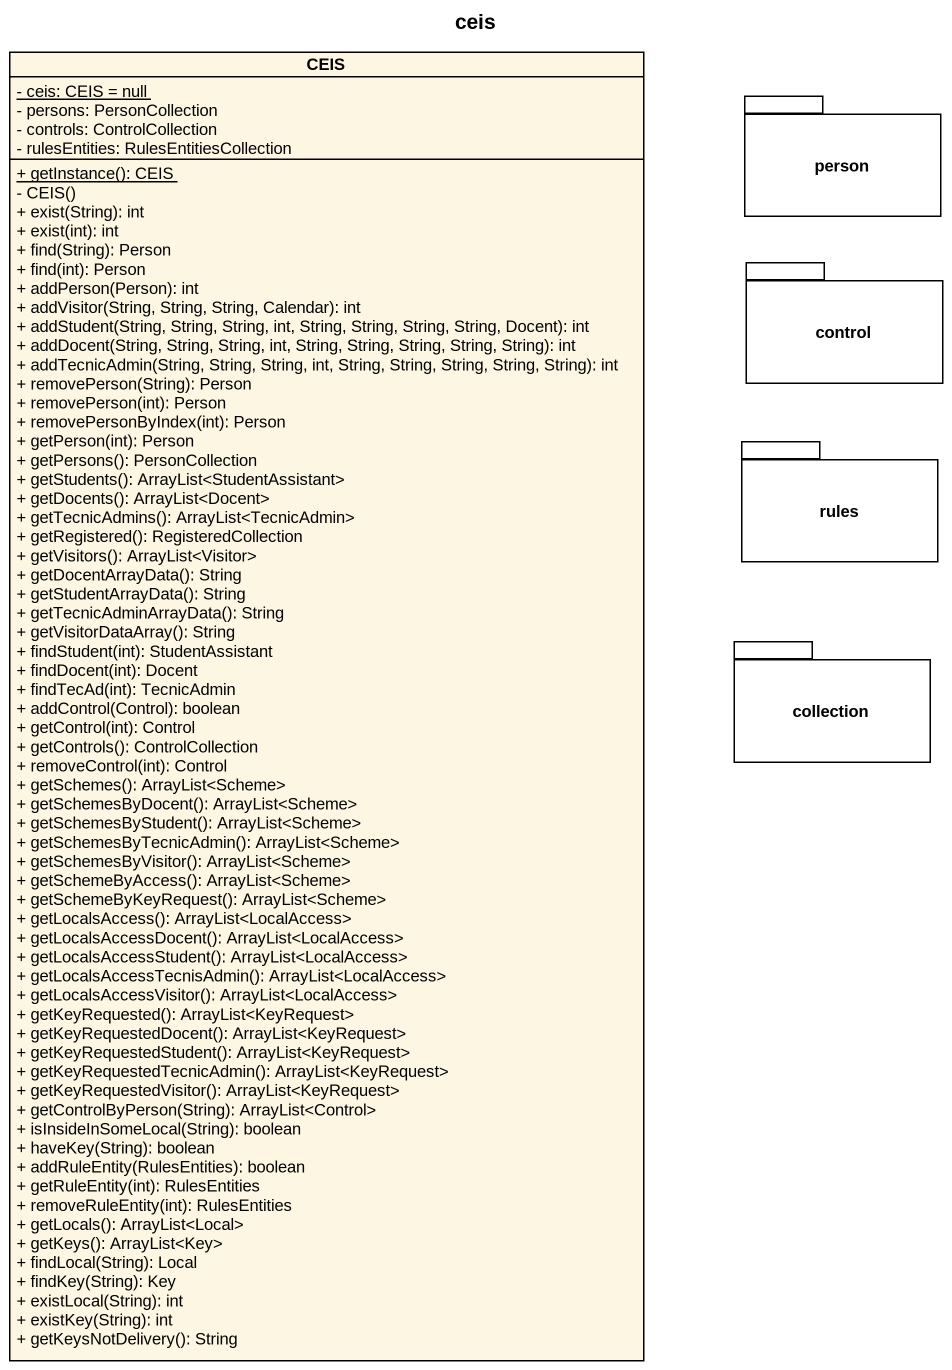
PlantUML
@startuml
title ceis
hide circle
hide empty members
skinparam classAttributeIconSize 0
class CEIS {
  {static} - ceis: CEIS = null
  - persons: PersonCollection
  - controls: ControlCollection
  - rulesEntities: RulesEntitiesCollection
  {static} + getInstance(): CEIS
  - CEIS()
  + exist(String): int
  + exist(int): int
  + find(String): Person
  + find(int): Person
  + addPerson(Person): int
  + addVisitor(String, String, String, Calendar): int
  + addStudent(String, String, String, int, String, String, String, String, Docent): int
  + addDocent(String, String, String, int, String, String, String, String, String): int
  + addTecnicAdmin(String, String, String, int, String, String, String, String, String): int
  + removePerson(String): Person
  + removePerson(int): Person
  + removePersonByIndex(int): Person
  + getPerson(int): Person
  + getPersons(): PersonCollection
  + getStudents(): ArrayList<StudentAssistant>
  + getDocents(): ArrayList<Docent>
  + getTecnicAdmins(): ArrayList<TecnicAdmin>
  + getRegistered(): RegisteredCollection
  + getVisitors(): ArrayList<Visitor>
  + getDocentArrayData(): String
  + getStudentArrayData(): String
  + getTecnicAdminArrayData(): String
  + getVisitorDataArray(): String
  + findStudent(int): StudentAssistant
  + findDocent(int): Docent
  + findTecAd(int): TecnicAdmin
  + addControl(Control): boolean
  + getControl(int): Control
  + getControls(): ControlCollection
  + removeControl(int): Control
  + getSchemes(): ArrayList<Scheme>
  + getSchemesByDocent(): ArrayList<Scheme>
  + getSchemesByStudent(): ArrayList<Scheme>
  + getSchemesByTecnicAdmin(): ArrayList<Scheme>
  + getSchemesByVisitor(): ArrayList<Scheme>
  + getSchemeByAccess(): ArrayList<Scheme>
  + getSchemeByKeyRequest(): ArrayList<Scheme>
  + getLocalsAccess(): ArrayList<LocalAccess>
  + getLocalsAccessDocent(): ArrayList<LocalAccess>
  + getLocalsAccessStudent(): ArrayList<LocalAccess>
  + getLocalsAccessTecnisAdmin(): ArrayList<LocalAccess>
  + getLocalsAccessVisitor(): ArrayList<LocalAccess>
  + getKeyRequested(): ArrayList<KeyRequest>
  + getKeyRequestedDocent(): ArrayList<KeyRequest>
  + getKeyRequestedStudent(): ArrayList<KeyRequest>
  + getKeyRequestedTecnicAdmin(): ArrayList<KeyRequest>
  + getKeyRequestedVisitor(): ArrayList<KeyRequest>
  + getControlByPerson(String): ArrayList<Control>
  + isInsideInSomeLocal(String): boolean
  + haveKey(String): boolean
  + addRuleEntity(RulesEntities): boolean
  + getRuleEntity(int): RulesEntities
  + removeRuleEntity(int): RulesEntities
  + getLocals(): ArrayList<Local>
  + getKeys(): ArrayList<Key>
  + findLocal(String): Local
  + findKey(String): Key
  + existLocal(String): int
  + existKey(String): int
  + getKeysNotDelivery(): String
}
package "person" as person_ {
}
package "control" as control_ {
}
package rules {
}
package collection {
}
@enduml
